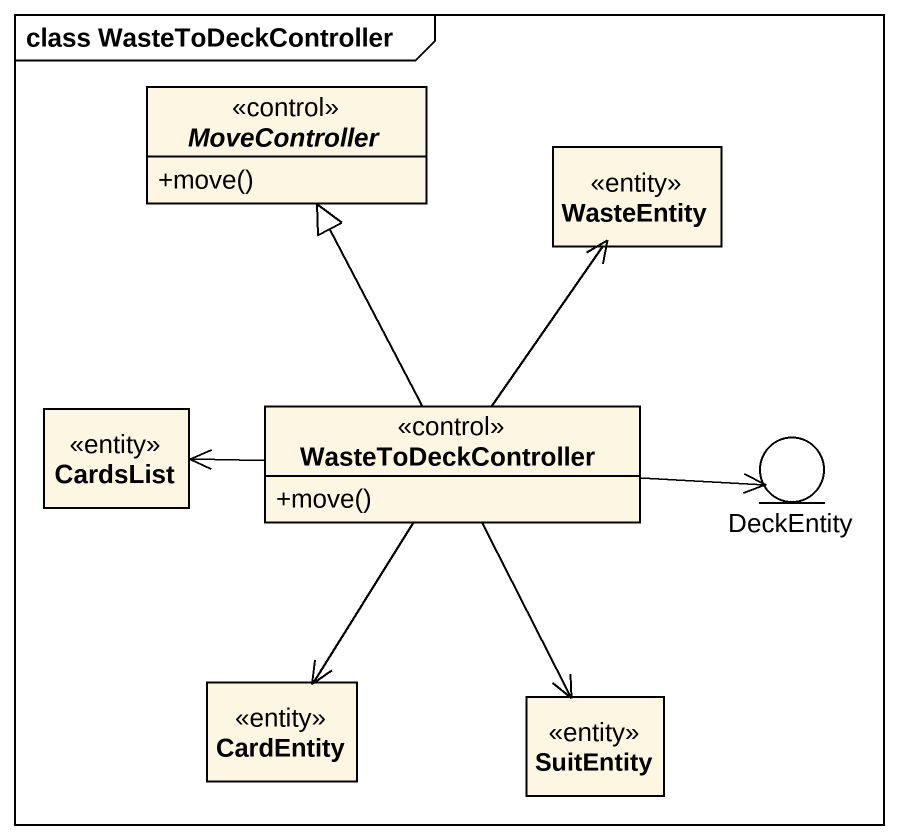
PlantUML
@startuml
mainframe class WasteToDeckController
allowmixing
hide circle
hide empty members
skinparam classAttributeIconSize 0
abstract class MoveController <<control>> {
  +move()
}
class WasteEntity <<entity>>
class CardsList <<entity>>
class WasteToDeckController <<control>> {
  +move()
}
entity DeckEntity
class CardEntity <<entity>>
class SuitEntity <<entity>>
WasteToDeckController -up-|> MoveController
WasteToDeckController -up-> WasteEntity
WasteToDeckController -left-> CardsList
WasteToDeckController -right-> DeckEntity
WasteToDeckController --> CardEntity
WasteToDeckController --> SuitEntity
@enduml
